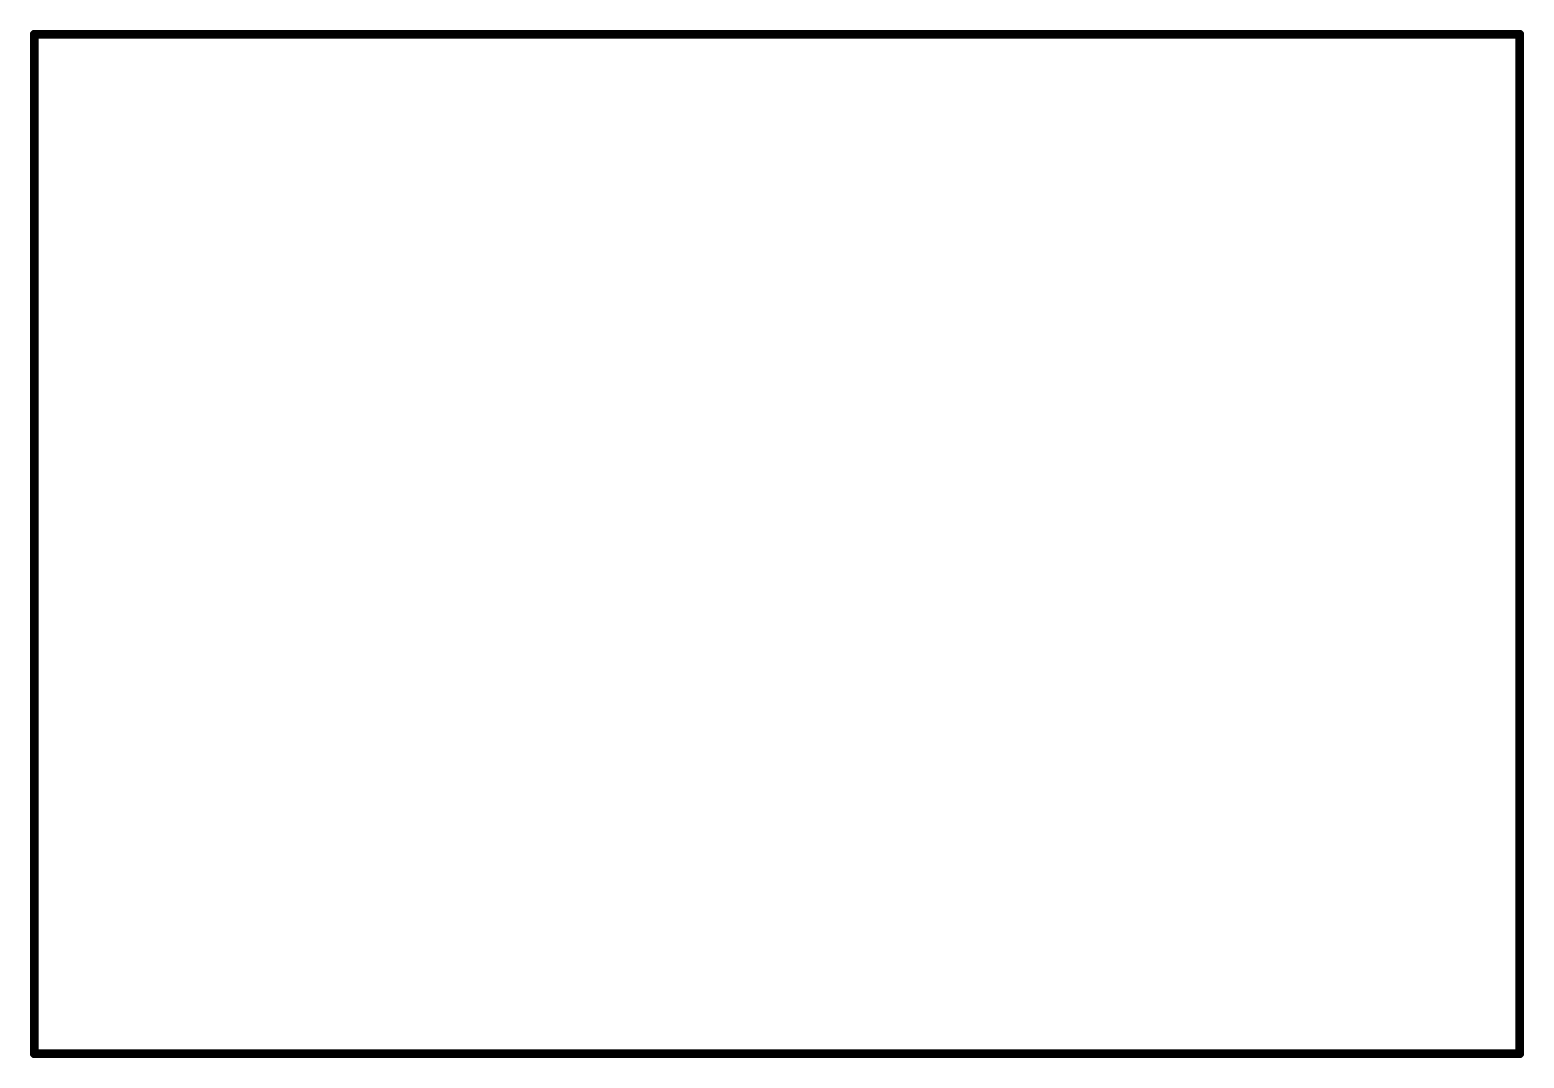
# Model space of a CAD drawing. Header units: inches. Extents: x -0.2 to 84.8, y -0.2 to 58.3.
import ezdxf

# ---------------------------------------------------------------- set-up
doc = ezdxf.new("R2010")
doc.units = ezdxf.units.IN
doc.layers.add('Board Shape', color=216, linetype='Continuous')

msp = doc.modelspace()

# ---------------------------------------------------------------- linework, layer by layer
at = {"layer": 'Board Shape', "const_width": 0.5}
for points in [[(0, 0), (0, 58)], [(0, 58), (84.52, 58)], [(84.52, 58), (84.52, 0)], [(0, 0), (84.52, 0)]]:
    msp.add_lwpolyline(points, dxfattribs=at)
at = {"layer": 'Board Shape', "const_width": 0.25}
for points in [[(-0.125, 58, 1), (0.125, 58, 1)], [(-0.125, 58, 1), (0.125, 58, 1)], [(84.395, 58, 1), (84.645, 58, 1)], [(84.395, 58, 1), (84.645, 58, 1)], [(-0.125, 0, 1), (0.125, 0, 1)], [(-0.125, 0, 1), (0.125, 0, 1)], [(84.395, 0, 1), (84.645, 0, 1)], [(84.395, 0, 1), (84.645, 0, 1)]]:
    msp.add_lwpolyline(points, format="xyb", close=True, dxfattribs=at)

doc.saveas('drawing.dxf')
